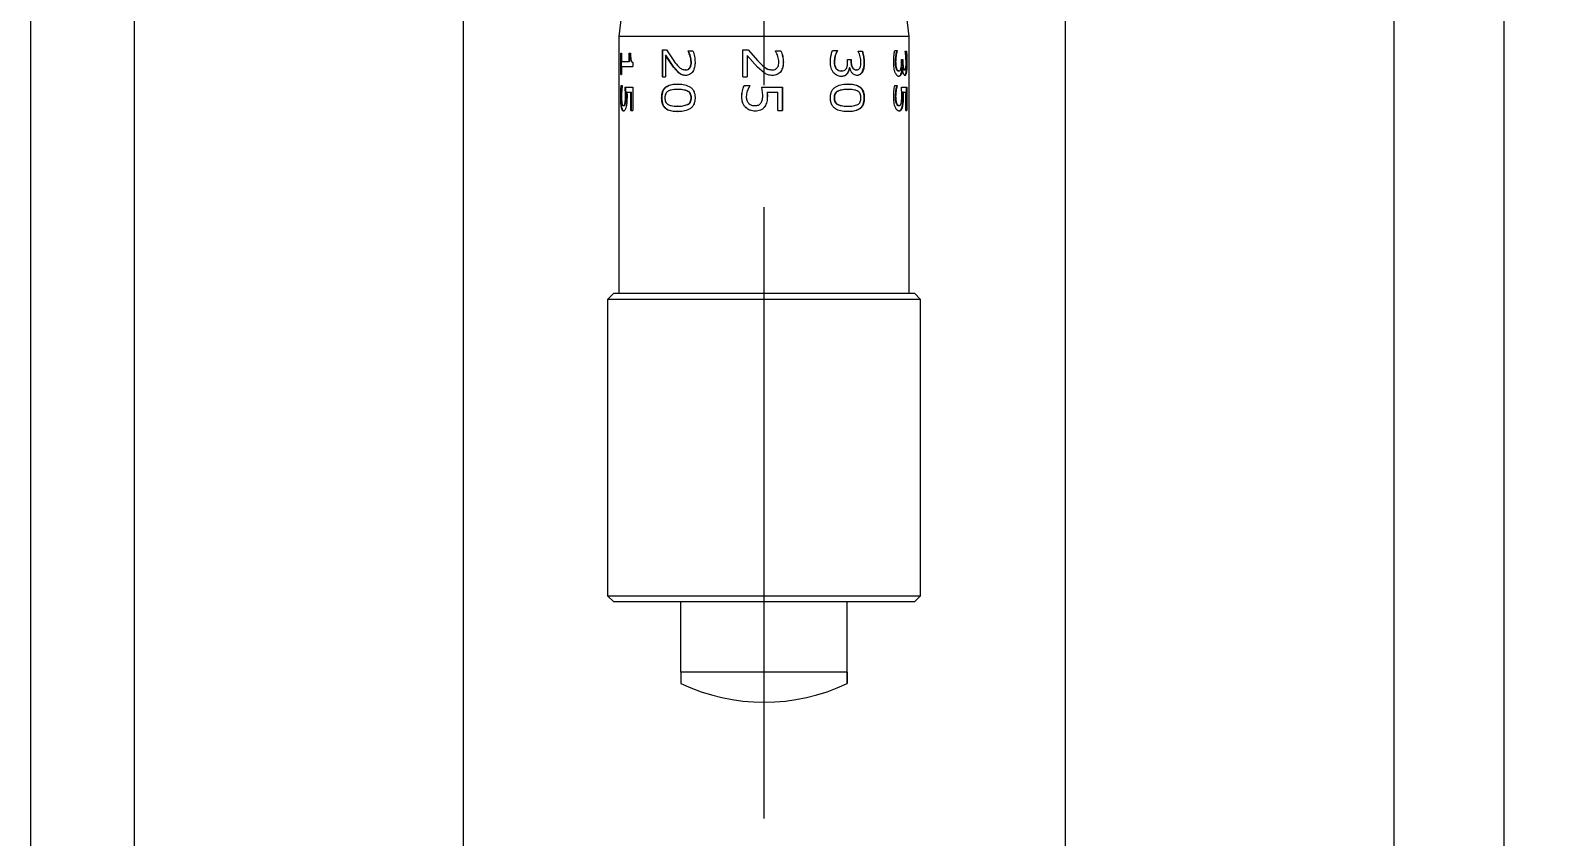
# Model space of a CAD drawing. Header units: millimetres. Extents: x 2 to 278, y 1 to 215.
# Drawn here: x 28.2 to 59.69, y 124.03 to 140.79 of the extents above; entities that cross this region are included whole.
import ezdxf

# ---------------------------------------------------------------- set-up
doc = ezdxf.new("R2010")
doc.units = ezdxf.units.MM
doc.linetypes.add('CENTERX2', pattern=[20.32, 12.7, -2.54, 2.54, -2.54])
doc.styles.add('SLDTEXTSTYLE0', font='TXT', dxfattribs={"width": 0.75})
doc.styles.add('SLDTEXTSTYLE2', font='TXT', dxfattribs={"width": 0.7})
doc.dimstyles.new('SLDDIMSTYLE1', dxfattribs={"dimtxt": 2.116667, "dimasz": 3.175, "dimexe": 0, "dimexo": 0.0625, "dimgap": 0.529167, "dimtad": 0, "dimtih": 1, "dimtoh": 1, "dimdec": 1, "dimlfac": 2, "dimrnd": 1e-09, "dimzin": 4, "dimdsep": 46, "dimtxsty": 'SLDTEXTSTYLE0', "dimsah": 1, "dimcen": 0.09, "dimadec": 0, "dimazin": 1, "dimtfac": 1, "dimtdec": 1, "dimtmove": 0, "dimatfit": 0, "dimfxl": 1, "dimfrac": 2, "dimtolj": 1, "dimtzin": 12, "dimarcsym": 0})
doc.dimstyles.new('SLDDIMSTYLE2', dxfattribs={"dimtxt": 2.116667, "dimasz": 3.175, "dimexe": 0, "dimexo": 0.0625, "dimgap": 0.529167, "dimtad": 0, "dimtih": 1, "dimtoh": 1, "dimdec": 1, "dimlfac": 2, "dimrnd": 1e-09, "dimzin": 12, "dimdsep": 46, "dimtxsty": 'SLDTEXTSTYLE0', "dimsah": 1, "dimcen": 0.09, "dimadec": 0, "dimazin": 3, "dimtfac": 1, "dimtdec": 1, "dimtofl": 0, "dimtmove": 0, "dimatfit": 3, "dimfxl": 1, "dimfrac": 2, "dimtolj": 1, "dimtzin": 12, "dimarcsym": 0})
doc.dimstyles.new('SLDDIMSTYLE4', dxfattribs={"dimtxt": 2.116667, "dimasz": 3.175, "dimexe": 0, "dimexo": 0.0625, "dimgap": 0.529167, "dimtad": 0, "dimtih": 1, "dimtoh": 1, "dimdec": 1, "dimlfac": 2, "dimrnd": 1e-09, "dimzin": 12, "dimdsep": 46, "dimtxsty": 'SLDTEXTSTYLE0', "dimsah": 1, "dimcen": 0, "dimadec": 0, "dimazin": 3, "dimtfac": 1, "dimtdec": 1, "dimtofl": 0, "dimtmove": 0, "dimatfit": 3, "dimfxl": 1, "dimfrac": 2, "dimtolj": 1, "dimtzin": 12, "dimarcsym": 0})

# ---------------------------------------------------------------- blocks, each defined once
blk = doc.blocks.new('_D_8')
at = {"color": 7, "linetype": 'Continuous', "lineweight": 0}
for p, q in [((37.186, 156.433), (37.186, 112.638)), ((49.686, 156.433), (49.686, 112.638)), ((37.186, 114.416), (30.836, 114.416)), ((39.557, 114.416), (38.913, 114.416)), ((38.913, 114.416), (38.913, 111.053)), ((47.314, 114.416), (47.958, 114.416)), ((47.958, 114.416), (47.958, 111.053)), ((49.686, 114.416), (56.036, 114.416)), ((38.913, 111.053), (39.557, 111.053)), ((47.958, 111.053), (47.314, 111.053))]:
    blk.add_line(p, q, dxfattribs=at)
at = {"color": 7, "linetype": 'Continuous', "lineweight": 18}
for points in [[(37.186, 114.416), (34.011, 114.924), (34.011, 113.908)], [(49.686, 114.416), (52.861, 113.908), (52.861, 114.924)]]:
    blk.add_solid(points, dxfattribs=at)
at = {"color": 7, "linetype": 'Continuous', "lineweight": 18, "char_height": 2.1167, "attachment_point": 1, "style": 'SLDTEXTSTYLE0'}
for s, insert in [('25.0mm', (38.054, 117.574)), ('0.98in', (39.557, 113.782))]:
    blk.add_mtext(s, dxfattribs=dict(at, insert=insert))
blk = doc.blocks.new('_D_9')
at = {"color": 7, "linetype": 'Continuous', "lineweight": 0}
for p, q in [((56.517, 159.725), (56.517, 151.309)), ((30.355, 157.385), (30.355, 103.051)), ((56.517, 148.769), (56.517, 103.051)), ((30.355, 104.829), (36.845, 104.829)), ((39.557, 104.829), (38.913, 104.829)), ((38.913, 104.829), (38.913, 101.466)), ((47.314, 104.829), (47.958, 104.829)), ((47.958, 104.829), (47.958, 101.466)), ((56.517, 104.829), (50.027, 104.829)), ((38.913, 101.466), (39.557, 101.466)), ((47.958, 101.466), (47.314, 101.466))]:
    blk.add_line(p, q, dxfattribs=at)
at = {"color": 7, "linetype": 'Continuous', "lineweight": 18}
for points in [[(30.355, 104.829), (33.53, 104.321), (33.53, 105.337)], [(56.517, 104.829), (53.342, 105.337), (53.342, 104.321)]]:
    blk.add_solid(points, dxfattribs=at)
at = {"color": 7, "linetype": 'Continuous', "lineweight": 18, "char_height": 2.1167, "attachment_point": 1, "style": 'SLDTEXTSTYLE0'}
for s, insert in [('52.3mm', (38.054, 107.986)), ('2.06in', (39.557, 104.194))]:
    blk.add_mtext(s, dxfattribs=dict(at, insert=insert))
blk = doc.blocks.new('_D_11')
at = {"color": 7, "linetype": 'Continuous', "lineweight": 0}
for p, q in [((50.618, 157.48), (65.264, 139.005)), ((65.264, 139.005), (69.074, 139.005))]:
    blk.add_line(p, q, dxfattribs=at)
at = {"color": 7, "linetype": 'Continuous', "lineweight": 18}
blk.add_solid([(50.618, 157.48), (52.192, 154.676), (52.988, 155.307)], dxfattribs=at)
at = {"color": 7, "linetype": 'Continuous', "lineweight": 18, "attachment_point": 1}
for s, insert, char_height, style in [('M6 x 1.0 THREAD', (69.074, 140.052), 2.11667, 'SLDTEXTSTYLE2'), ('5.6mm [0.22in] DEEP', (69.074, 136.689), 2.11667, 'SLDTEXTSTYLE0'), ('7 PLACES', (69.074, 133.325), 2.1167, 'SLDTEXTSTYLE0')]:
    blk.add_mtext(s, dxfattribs=dict(at, insert=insert, char_height=char_height, style=style))
blk = doc.blocks.new('_D_12')
at = {"color": 7, "linetype": 'Continuous', "lineweight": 0}
for p, q in [((28.196, 154.645), (28.196, 91.051)), ((58.803, 154.645), (58.803, 148.425)), ((58.803, 145.885), (58.803, 91.051)), ((28.196, 92.829), (36.845, 92.829)), ((39.557, 92.829), (38.913, 92.829)), ((38.913, 92.829), (38.913, 89.466)), ((47.314, 92.829), (47.958, 92.829)), ((47.958, 92.829), (47.958, 89.466)), ((58.803, 92.829), (50.027, 92.829)), ((38.913, 89.466), (39.557, 89.466)), ((47.958, 89.466), (47.314, 89.466))]:
    blk.add_line(p, q, dxfattribs=at)
at = {"color": 7, "linetype": 'Continuous', "lineweight": 18}
for points in [[(28.196, 92.829), (31.371, 92.321), (31.371, 93.337)], [(58.803, 92.829), (55.628, 93.337), (55.628, 92.321)]]:
    blk.add_solid(points, dxfattribs=at)
at = {"color": 7, "linetype": 'Continuous', "lineweight": 18, "char_height": 2.1167, "attachment_point": 1, "style": 'SLDTEXTSTYLE0'}
for s, insert in [('61.2mm', (38.054, 95.986)), ('2.41in', (39.557, 92.194))]:
    blk.add_mtext(s, dxfattribs=dict(at, insert=insert))

msp = doc.modelspace()

# ---------------------------------------------------------------- linework, layer by layer
at = {"color": 7, "linetype": 'CENTERX2', "lineweight": 18}
msp.add_line((43.436, 124.413), (43.436, 188.414), dxfattribs=at)
at = {"color": 7, "linetype": 'Continuous', "lineweight": 18}
for p, q in [((40.566, 141.866), (40.42, 140.659)), ((46.452, 140.659), (46.306, 141.866)), ((40.42, 140.659), (40.42, 135.325)), ((46.452, 140.659), (40.42, 140.659)), ((46.452, 135.325), (46.452, 140.659)), ((40.461, 140.312), (40.476, 140.312)), ((40.461, 139.873), (40.461, 140.312)), ((40.474, 139.873), (40.474, 140.312)), ((40.476, 140.312), (40.476, 140.145)), ((40.632, 140.312), (40.66, 140.312)), ((40.632, 140.145), (40.632, 140.312)), ((40.644, 140.145), (40.644, 140.312)), ((41.323, 140.385), (41.407, 140.385)), ((41.323, 139.821), (41.323, 140.385)), ((41.332, 139.821), (41.332, 140.385)), ((41.391, 140.268), (41.391, 139.821)), ((41.555, 140.023), (41.391, 140.268)), ((41.4, 140.268), (41.391, 140.268)), ((41.563, 140.023), (41.4, 140.268)), ((41.407, 140.385), (41.56, 140.155)), ((41.857, 140.364), (41.957, 140.364)), ((41.857, 140.358), (41.857, 140.364)), ((41.864, 140.358), (41.857, 140.358)), ((41.864, 140.358), (41.864, 140.364)), ((42.992, 140.385), (43.106, 140.385)), ((42.992, 139.821), (42.992, 140.385)), ((42.994, 139.821), (42.994, 140.385)), ((43.085, 140.268), (43.085, 139.821)), ((43.3, 140.023), (43.085, 140.268)), ((43.087, 140.268), (43.085, 140.268)), ((43.301, 140.023), (43.087, 140.268)), ((43.106, 140.385), (43.307, 140.155)), ((43.67, 140.364), (43.785, 140.364)), ((43.67, 140.358), (43.67, 140.364)), ((44.858, 140.374), (44.959, 140.374)), ((44.952, 140.374), (44.952, 140.366)), ((44.959, 140.366), (44.952, 140.366)), ((44.959, 140.374), (44.959, 140.366)), ((45.17, 140.186), (45.246, 140.186)), ((45.17, 140.136), (45.17, 140.186)), ((45.238, 140.186), (45.238, 140.148)), ((45.246, 140.148), (45.238, 140.148)), ((45.246, 140.186), (45.246, 140.148)), ((45.392, 140.354), (45.479, 140.354)), ((45.392, 140.348), (45.392, 140.354)), ((46.15, 140.374), (46.198, 140.374)), ((46.187, 140.374), (46.187, 140.366)), ((46.198, 140.366), (46.187, 140.366)), ((46.198, 140.374), (46.198, 140.366)), ((46.289, 140.186), (46.318, 140.186)), ((46.289, 140.136), (46.289, 140.186)), ((46.306, 140.186), (46.306, 140.148)), ((46.318, 140.148), (46.306, 140.148)), ((46.318, 140.186), (46.318, 140.148)), ((46.368, 140.354), (46.393, 140.354)), ((46.368, 140.348), (46.368, 140.354)), ((40.461, 139.873), (40.476, 139.873)), ((40.476, 140.145), (40.632, 140.145)), ((40.476, 140.04), (40.476, 139.873)), ((40.476, 140.04), (40.707, 140.04)), ((40.644, 140.145), (40.632, 140.145)), ((40.707, 140.124), (40.707, 140.04)), ((41.668, 139.9), (41.555, 140.023)), ((41.563, 140.023), (41.555, 140.023)), ((41.676, 139.9), (41.563, 140.023)), ((41.676, 139.9), (41.668, 139.9)), ((41.809, 139.967), (41.802, 139.967)), ((41.812, 139.852), (41.805, 139.852)), ((41.927, 140.131), (41.92, 140.131)), ((43.442, 139.9), (43.3, 140.023)), ((43.301, 140.023), (43.3, 140.023)), ((43.442, 139.9), (43.301, 140.023)), ((43.442, 139.9), (43.442, 139.9)), ((43.604, 139.967), (43.605, 139.967)), ((43.607, 139.852), (43.608, 139.852)), ((43.834, 140.128), (43.836, 140.128)), ((44.895, 140.133), (44.889, 140.133)), ((44.935, 139.996), (44.929, 139.996)), ((45.045, 139.946), (45.038, 139.946)), ((45.167, 139.892), (45.16, 139.892)), ((45.211, 140.011), (45.203, 140.011)), ((45.211, 140.011), (45.217, 140.011)), ((45.358, 139.967), (45.35, 139.967)), ((45.365, 139.852), (45.357, 139.852)), ((45.482, 139.933), (45.473, 139.933)), ((45.517, 140.122), (45.508, 140.122)), ((46.168, 140.133), (46.156, 140.133)), ((46.187, 139.996), (46.176, 139.996)), ((46.237, 139.946), (46.225, 139.946)), ((46.288, 139.892), (46.276, 139.892)), ((46.305, 140.011), (46.293, 140.011)), ((46.305, 140.011), (46.308, 140.011)), ((46.357, 139.967), (46.345, 139.967)), ((46.394, 139.933), (46.381, 139.933)), ((46.403, 140.122), (46.39, 140.122)), ((40.466, 139.643), (40.489, 139.643)), ((40.489, 139.643), (40.489, 139.635)), ((40.553, 139.612), (40.707, 139.612)), ((40.559, 139.441), (40.553, 139.612)), ((40.571, 139.441), (40.565, 139.612)), ((40.707, 139.612), (40.707, 139.121)), ((41.323, 139.821), (41.391, 139.821)), ((41.636, 139.674), (41.644, 139.674)), ((41.644, 139.559), (41.636, 139.559)), ((41.852, 139.527), (41.845, 139.527)), ((42.992, 139.821), (43.085, 139.821)), ((43.02, 139.643), (43.137, 139.643)), ((43.137, 139.643), (43.137, 139.635)), ((43.388, 139.612), (43.815, 139.612)), ((43.409, 139.441), (43.388, 139.612)), ((43.409, 139.441), (43.388, 139.612)), ((43.813, 139.612), (43.813, 139.121)), ((43.815, 139.612), (43.815, 139.121)), ((44.966, 139.527), (44.972, 139.527)), ((45.039, 139.831), (45.033, 139.831)), ((45.182, 139.674), (45.175, 139.674)), ((45.175, 139.559), (45.182, 139.559)), ((46.148, 139.643), (46.198, 139.643)), ((46.187, 139.643), (46.187, 139.635)), ((46.198, 139.635), (46.187, 139.635)), ((46.198, 139.643), (46.198, 139.635)), ((46.235, 139.831), (46.223, 139.831)), ((46.289, 139.612), (46.399, 139.612)), ((46.296, 139.441), (46.289, 139.612)), ((46.386, 139.612), (46.386, 139.121)), ((46.399, 139.612), (46.399, 139.121)), ((40.458, 139.409), (40.47, 139.409)), ((40.515, 139.225), (40.527, 139.225)), ((40.548, 139.28), (40.56, 139.28)), ((40.559, 139.441), (40.571, 139.441)), ((40.587, 139.507), (40.589, 139.415)), ((40.587, 139.507), (40.668, 139.507)), ((40.668, 139.121), (40.668, 139.507)), ((40.668, 139.507), (40.68, 139.507)), ((40.68, 139.121), (40.68, 139.507)), ((41.308, 139.387), (41.317, 139.387)), ((41.645, 139.215), (41.637, 139.215)), ((41.853, 139.248), (41.846, 139.248)), ((41.927, 139.387), (41.92, 139.387)), ((42.972, 139.409), (42.974, 139.409)), ((43.25, 139.225), (43.25, 139.225)), ((43.37, 139.28), (43.37, 139.28)), ((43.409, 139.441), (43.409, 139.441)), ((43.451, 139.204), (43.433, 139.184)), ((43.451, 139.204), (43.451, 139.204)), ((43.498, 139.507), (43.503, 139.415)), ((43.498, 139.507), (43.722, 139.507)), ((43.498, 139.507), (43.502, 139.415)), ((43.498, 139.507), (43.498, 139.507)), ((43.503, 139.415), (43.502, 139.415)), ((43.722, 139.121), (43.722, 139.507)), ((44.889, 139.387), (44.895, 139.387)), ((44.964, 139.248), (44.971, 139.248)), ((45.175, 139.215), (45.183, 139.215)), ((45.517, 139.387), (45.508, 139.387)), ((46.168, 139.413), (46.156, 139.413)), ((46.189, 139.274), (46.177, 139.274)), ((46.241, 139.225), (46.23, 139.225)), ((46.309, 139.204), (46.297, 139.204)), ((46.311, 139.507), (46.312, 139.415)), ((46.323, 139.507), (46.311, 139.507)), ((46.324, 139.415), (46.312, 139.415)), ((46.323, 139.507), (46.324, 139.415)), ((46.323, 139.507), (46.38, 139.507)), ((46.38, 139.121), (46.38, 139.507)), ((40.472, 139.188), (40.484, 139.188)), ((40.668, 139.121), (40.707, 139.121)), ((41.637, 139.1), (41.645, 139.1)), ((43.052, 139.188), (43.053, 139.188)), ((43.25, 139.11), (43.251, 139.11)), ((43.722, 139.121), (43.815, 139.121)), ((45.183, 139.1), (45.175, 139.1)), ((46.242, 139.11), (46.23, 139.11)), ((46.38, 139.121), (46.399, 139.121)), ((40.313, 135.325), (40.186, 135.198)), ((40.186, 135.198), (40.186, 129.039)), ((46.686, 135.198), (40.186, 135.198)), ((40.313, 135.325), (46.559, 135.325)), ((46.686, 135.198), (46.559, 135.325)), ((46.686, 129.039), (46.686, 135.198)), ((40.186, 129.039), (40.313, 128.912)), ((40.186, 129.039), (46.686, 129.039)), ((46.559, 128.912), (40.313, 128.912)), ((41.708, 127.451), (41.708, 128.912)), ((45.163, 127.451), (45.163, 128.912)), ((45.164, 127.451), (45.164, 128.912)), ((46.559, 128.912), (46.686, 129.039)), ((45.163, 127.451), (41.708, 127.451))]:
    msp.add_line(p, q, dxfattribs=at)
at = {"color": 7, "linetype": 'Continuous', "lineweight": 18, "flags": 128}
msp.add_lwpolyline([(45.164, 127.451), (45.164, 127.348), (45.163, 127.274), (45.163, 127.23), (45.163, 127.215), (45.163, 127.23), (45.163, 127.274), (45.163, 127.348), (45.163, 127.451)], dxfattribs=at)
at = {"color": 7, "linetype": 'Continuous', "lineweight": 18}
for centre, radius, start, end in [((111.543, 127.424), 69.835, 179.97821, 180.17189), ((43.436, 130.885), 4.056, 244.7939, 295.2061)]:
    msp.add_arc(centre, radius, start, end, dxfattribs=at)
for points, knots in [([(40.66, 140.312), (40.66, 140.289), (40.661, 140.244), (40.666, 140.201), (40.669, 140.18)], [0, 0, 0, 0, 0.501081, 1, 1, 1, 1]), ([(40.669, 140.18), (40.671, 140.172), (40.675, 140.156), (40.684, 140.137), (40.695, 140.127), (40.703, 140.126), (40.707, 140.124)], [0, 0, 0, 0, 0.261836, 0.499954, 0.742223, 1, 1, 1, 1]), ([(41.56, 140.155), (41.593, 140.112), (41.643, 140.048), (41.726, 139.977), (41.777, 139.97), (41.802, 139.967)], [0, 0, 0, 0, 0.501082, 0.750869, 1, 1, 1, 1]), ([(41.92, 140.131), (41.916, 140.171), (41.909, 140.252), (41.875, 140.323), (41.857, 140.358)], [0, 0, 0, 0, 0.4997568, 1, 1, 1, 1]), ([(41.927, 140.131), (41.923, 140.171), (41.916, 140.252), (41.881, 140.323), (41.864, 140.358)], [0, 0, 0, 0, 0.4999249, 1, 1, 1, 1]), ([(41.957, 140.364), (41.97, 140.326), (41.995, 140.25), (42, 140.168), (42.002, 140.128)], [0, 0, 0, 0, 0.5000316, 1, 1, 1, 1]), ([(43.307, 140.155), (43.349, 140.112), (43.412, 140.048), (43.513, 139.977), (43.574, 139.97), (43.605, 139.967)], [0, 0, 0, 0, 0.501082, 0.750869, 1, 1, 1, 1]), ([(43.742, 140.131), (43.738, 140.171), (43.73, 140.252), (43.69, 140.323), (43.67, 140.358)], [0, 0, 0, 0, 0.4997568, 1, 1, 1, 1]), ([(43.783, 140.364), (43.798, 140.326), (43.826, 140.25), (43.831, 140.168), (43.834, 140.128)], [0, 0, 0, 0, 0.499947, 1, 1, 1, 1]), ([(43.785, 140.364), (43.799, 140.326), (43.828, 140.25), (43.833, 140.168), (43.836, 140.128)], [0, 0, 0, 0, 0.500032, 1, 1, 1, 1]), ([(44.812, 140.13), (44.813, 140.158), (44.815, 140.214), (44.832, 140.296), (44.849, 140.348), (44.858, 140.374)], [0, 0, 0, 0, 0.334111, 0.66619, 1, 1, 1, 1]), ([(44.952, 140.366), (44.935, 140.33), (44.9, 140.257), (44.892, 140.175), (44.889, 140.133)], [0, 0, 0, 0, 0.499739, 1, 1, 1, 1]), ([(44.959, 140.366), (44.941, 140.33), (44.906, 140.257), (44.899, 140.175), (44.895, 140.133)], [0, 0, 0, 0, 0.499904, 1, 1, 1, 1]), ([(45.238, 140.148), (45.239, 140.127), (45.24, 140.083), (45.257, 140.031), (45.279, 139.997), (45.3, 139.979), (45.325, 139.969), (45.341, 139.967), (45.35, 139.967)], [0, 0, 0, 0, 0.250714, 0.500479, 0.627802, 0.750304, 0.875064, 1, 1, 1, 1]), ([(45.246, 140.148), (45.246, 140.127), (45.248, 140.083), (45.265, 140.031), (45.287, 139.997), (45.308, 139.979), (45.332, 139.969), (45.349, 139.967), (45.358, 139.967)], [0, 0, 0, 0, 0.25029, 0.499773, 0.627121, 0.749741, 0.874758, 1, 1, 1, 1]), ([(45.448, 140.126), (45.444, 140.166), (45.438, 140.245), (45.408, 140.314), (45.392, 140.348)], [0, 0, 0, 0, 0.499615, 1, 1, 1, 1]), ([(45.47, 140.354), (45.481, 140.316), (45.502, 140.242), (45.506, 140.162), (45.508, 140.122)], [0, 0, 0, 0, 0.499975, 1, 1, 1, 1]), ([(45.479, 140.354), (45.489, 140.316), (45.511, 140.242), (45.515, 140.162), (45.517, 140.122)], [0, 0, 0, 0, 0.500065, 1, 1, 1, 1]), ([(46.127, 140.13), (46.127, 140.158), (46.128, 140.214), (46.137, 140.296), (46.145, 140.348), (46.15, 140.374)], [0, 0, 0, 0, 0.334111, 0.66619, 1, 1, 1, 1]), ([(46.187, 140.366), (46.178, 140.33), (46.162, 140.257), (46.158, 140.175), (46.156, 140.133)], [0, 0, 0, 0, 0.499739, 1, 1, 1, 1]), ([(46.198, 140.366), (46.19, 140.33), (46.173, 140.257), (46.17, 140.175), (46.168, 140.133)], [0, 0, 0, 0, 0.499904, 1, 1, 1, 1]), ([(46.306, 140.148), (46.306, 140.127), (46.307, 140.083), (46.313, 140.031), (46.321, 139.997), (46.328, 139.979), (46.337, 139.969), (46.342, 139.967), (46.345, 139.967)], [0, 0, 0, 0, 0.250714, 0.500479, 0.627802, 0.750304, 0.875064, 1, 1, 1, 1]), ([(46.318, 140.148), (46.319, 140.127), (46.319, 140.083), (46.325, 140.031), (46.333, 139.997), (46.341, 139.979), (46.349, 139.969), (46.354, 139.967), (46.357, 139.967)], [0, 0, 0, 0, 0.25029, 0.499773, 0.627121, 0.749741, 0.874758, 1, 1, 1, 1]), ([(46.384, 140.126), (46.383, 140.166), (46.382, 140.245), (46.373, 140.314), (46.368, 140.348)], [0, 0, 0, 0, 0.499615, 1, 1, 1, 1]), ([(46.38, 140.354), (46.383, 140.316), (46.389, 140.242), (46.39, 140.162), (46.39, 140.122)], [0, 0, 0, 0, 0.4999753, 1, 1, 1, 1]), ([(46.393, 140.354), (46.396, 140.316), (46.401, 140.242), (46.402, 140.162), (46.403, 140.122)], [0, 0, 0, 0, 0.5000647, 1, 1, 1, 1]), ([(41.805, 139.852), (41.781, 139.854), (41.731, 139.857), (41.689, 139.886), (41.668, 139.9)], [0, 0, 0, 0, 0.50007, 1, 1, 1, 1]), ([(41.812, 139.852), (41.788, 139.854), (41.738, 139.857), (41.696, 139.886), (41.676, 139.9)], [0, 0, 0, 0, 0.4999052, 1, 1, 1, 1]), ([(41.802, 139.967), (41.819, 139.969), (41.845, 139.971), (41.875, 139.993), (41.893, 140.015), (41.906, 140.041), (41.918, 140.08), (41.919, 140.11), (41.92, 140.131)], [0, 0, 0, 0, 0.249072, 0.372326, 0.499298, 0.621779, 0.749786, 1, 1, 1, 1]), ([(42.002, 140.128), (42.001, 140.094), (41.998, 140.027), (41.967, 139.947), (41.927, 139.897), (41.889, 139.87), (41.848, 139.854), (41.819, 139.853), (41.805, 139.852)], [0, 0, 0, 0, 0.250227, 0.499473, 0.62692, 0.749677, 0.874776, 1, 1, 1, 1]), ([(41.809, 139.967), (41.826, 139.969), (41.852, 139.971), (41.882, 139.993), (41.899, 140.015), (41.913, 140.041), (41.924, 140.08), (41.926, 140.11), (41.927, 140.131)], [0, 0, 0, 0, 0.248522, 0.3716003, 0.4985738, 0.6211254, 0.7493333, 1, 1, 1, 1]), ([(43.436, 140.034), (43.437, 140.033), (43.46, 140.011), (43.514, 139.977), (43.574, 139.97), (43.604, 139.967)], [0, 0, 0, 0, 0.01888, 0.510331, 1, 1, 1, 1]), ([(43.608, 139.852), (43.579, 139.854), (43.52, 139.857), (43.468, 139.886), (43.442, 139.9)], [0, 0, 0, 0, 0.50007, 1, 1, 1, 1]), ([(43.605, 139.967), (43.625, 139.969), (43.655, 139.971), (43.69, 139.993), (43.711, 140.015), (43.727, 140.041), (43.74, 140.08), (43.741, 140.11), (43.742, 140.131)], [0, 0, 0, 0, 0.249072, 0.372326, 0.499298, 0.621779, 0.749786, 1, 1, 1, 1]), ([(43.834, 140.128), (43.832, 140.094), (43.829, 140.027), (43.794, 139.947), (43.749, 139.897), (43.706, 139.87), (43.658, 139.854), (43.624, 139.853), (43.607, 139.852)], [0, 0, 0, 0, 0.250669, 0.500186, 0.627588, 0.750223, 0.875071, 1, 1, 1, 1]), ([(43.836, 140.128), (43.834, 140.094), (43.831, 140.027), (43.796, 139.947), (43.75, 139.897), (43.707, 139.87), (43.659, 139.854), (43.625, 139.853), (43.608, 139.852)], [0, 0, 0, 0, 0.2502272, 0.4994727, 0.6269197, 0.7496767, 0.8747756, 1, 1, 1, 1]), ([(44.879, 139.909), (44.868, 139.925), (44.846, 139.956), (44.818, 140.03), (44.814, 140.09), (44.812, 140.13)], [0, 0, 0, 0, 0.250185, 0.500443, 1, 1, 1, 1]), ([(45.039, 139.831), (45.009, 139.834), (44.95, 139.841), (44.903, 139.886), (44.879, 139.909)], [0, 0, 0, 0, 0.500126, 1, 1, 1, 1]), ([(44.889, 140.133), (44.891, 140.109), (44.894, 140.072), (44.909, 140.025), (44.922, 140.006), (44.929, 139.996)], [0, 0, 0, 0, 0.499953, 0.750207, 1, 1, 1, 1]), ([(44.895, 140.133), (44.897, 140.109), (44.9, 140.072), (44.915, 140.025), (44.929, 140.006), (44.935, 139.996)], [0, 0, 0, 0, 0.499733, 0.749998, 1, 1, 1, 1]), ([(44.929, 139.996), (44.936, 139.988), (44.951, 139.972), (44.988, 139.949), (45.018, 139.947), (45.038, 139.946)], [0, 0, 0, 0, 0.248585, 0.501044, 1, 1, 1, 1]), ([(44.935, 139.996), (44.943, 139.988), (44.958, 139.972), (44.994, 139.949), (45.025, 139.947), (45.045, 139.946)], [0, 0, 0, 0, 0.249442, 0.500738, 1, 1, 1, 1]), ([(45.16, 139.892), (45.151, 139.882), (45.134, 139.863), (45.093, 139.835), (45.057, 139.833), (45.033, 139.831)], [0, 0, 0, 0, 0.249266, 0.501156, 1, 1, 1, 1]), ([(45.167, 139.892), (45.158, 139.882), (45.142, 139.863), (45.1, 139.835), (45.063, 139.833), (45.039, 139.831)], [0, 0, 0, 0, 0.2489255, 0.5008445, 1, 1, 1, 1]), ([(45.045, 139.946), (45.065, 139.948), (45.093, 139.95), (45.127, 139.973), (45.139, 139.99), (45.145, 139.999)], [0, 0, 0, 0, 0.499335, 0.749745, 1, 1, 1, 1]), ([(45.145, 139.999), (45.15, 140.01), (45.159, 140.03), (45.168, 140.077), (45.169, 140.113), (45.17, 140.136)], [0, 0, 0, 0, 0.249674, 0.499725, 1, 1, 1, 1]), ([(45.203, 140.011), (45.199, 139.99), (45.191, 139.947), (45.17, 139.91), (45.16, 139.892)], [0, 0, 0, 0, 0.500742, 1, 1, 1, 1]), ([(45.211, 140.011), (45.206, 139.99), (45.198, 139.947), (45.177, 139.91), (45.167, 139.892)], [0, 0, 0, 0, 0.500548, 1, 1, 1, 1]), ([(45.365, 139.852), (45.348, 139.854), (45.314, 139.859), (45.269, 139.896), (45.233, 139.947), (45.222, 139.99), (45.217, 140.011)], [0, 0, 0, 0, 0.24981, 0.499564, 0.749901, 1, 1, 1, 1]), ([(45.473, 139.933), (45.467, 139.921), (45.453, 139.896), (45.425, 139.87), (45.392, 139.854), (45.369, 139.853), (45.357, 139.852)], [0, 0, 0, 0, 0.25041, 0.50034, 0.750019, 1, 1, 1, 1]), ([(45.358, 139.967), (45.365, 139.967), (45.379, 139.968), (45.398, 139.978), (45.415, 139.993), (45.424, 140.008), (45.428, 140.015)], [0, 0, 0, 0, 0.250195, 0.499996, 0.749975, 1, 1, 1, 1]), ([(45.482, 139.933), (45.479, 139.927), (45.472, 139.914), (45.456, 139.892), (45.433, 139.87), (45.4, 139.854), (45.377, 139.853), (45.365, 139.852)], [0, 0, 0, 0, 0.125234, 0.250415, 0.500151, 0.749871, 1, 1, 1, 1]), ([(45.428, 140.015), (45.434, 140.032), (45.447, 140.068), (45.447, 140.107), (45.448, 140.126)], [0, 0, 0, 0, 0.498883, 1, 1, 1, 1]), ([(45.508, 140.122), (45.507, 140.088), (45.506, 140.022), (45.484, 139.962), (45.473, 139.933)], [0, 0, 0, 0, 0.5011843, 1, 1, 1, 1]), ([(45.517, 140.122), (45.516, 140.088), (45.515, 140.022), (45.493, 139.962), (45.482, 139.933)], [0, 0, 0, 0, 0.5010363, 1, 1, 1, 1]), ([(46.16, 139.909), (46.155, 139.925), (46.144, 139.956), (46.13, 140.03), (46.128, 140.09), (46.127, 140.13)], [0, 0, 0, 0, 0.250185, 0.500443, 1, 1, 1, 1]), ([(46.156, 140.133), (46.157, 140.109), (46.159, 140.072), (46.166, 140.025), (46.172, 140.006), (46.176, 139.996)], [0, 0, 0, 0, 0.499953, 0.750207, 1, 1, 1, 1]), ([(46.235, 139.831), (46.221, 139.834), (46.194, 139.841), (46.172, 139.886), (46.16, 139.909)], [0, 0, 0, 0, 0.500126, 1, 1, 1, 1]), ([(46.168, 140.133), (46.169, 140.109), (46.17, 140.072), (46.178, 140.025), (46.184, 140.006), (46.187, 139.996)], [0, 0, 0, 0, 0.4997326, 0.7499975, 1, 1, 1, 1]), ([(46.176, 139.996), (46.179, 139.988), (46.186, 139.972), (46.203, 139.949), (46.217, 139.947), (46.225, 139.946)], [0, 0, 0, 0, 0.248585, 0.501044, 1, 1, 1, 1]), ([(46.187, 139.996), (46.191, 139.988), (46.198, 139.972), (46.215, 139.949), (46.228, 139.947), (46.237, 139.946)], [0, 0, 0, 0, 0.249442, 0.500738, 1, 1, 1, 1]), ([(46.276, 139.892), (46.273, 139.882), (46.266, 139.863), (46.249, 139.835), (46.233, 139.833), (46.223, 139.831)], [0, 0, 0, 0, 0.249266, 0.501156, 1, 1, 1, 1]), ([(46.288, 139.892), (46.285, 139.882), (46.278, 139.863), (46.261, 139.835), (46.245, 139.833), (46.235, 139.831)], [0, 0, 0, 0, 0.248925, 0.500844, 1, 1, 1, 1]), ([(46.237, 139.946), (46.246, 139.948), (46.258, 139.95), (46.272, 139.973), (46.277, 139.99), (46.279, 139.999)], [0, 0, 0, 0, 0.499335, 0.749745, 1, 1, 1, 1]), ([(46.293, 140.011), (46.291, 139.99), (46.288, 139.947), (46.28, 139.91), (46.276, 139.892)], [0, 0, 0, 0, 0.500742, 1, 1, 1, 1]), ([(46.279, 139.999), (46.281, 140.01), (46.285, 140.03), (46.289, 140.077), (46.289, 140.113), (46.289, 140.136)], [0, 0, 0, 0, 0.249674, 0.499725, 1, 1, 1, 1]), ([(46.305, 140.011), (46.304, 139.99), (46.3, 139.947), (46.292, 139.91), (46.288, 139.892)], [0, 0, 0, 0, 0.500548, 1, 1, 1, 1]), ([(46.359, 139.852), (46.354, 139.854), (46.343, 139.859), (46.327, 139.896), (46.314, 139.947), (46.31, 139.99), (46.308, 140.011)], [0, 0, 0, 0, 0.24981, 0.499564, 0.749901, 1, 1, 1, 1]), ([(46.381, 139.933), (46.379, 139.921), (46.376, 139.896), (46.368, 139.87), (46.358, 139.854), (46.351, 139.853), (46.347, 139.852)], [0, 0, 0, 0, 0.25041, 0.50034, 0.750019, 1, 1, 1, 1]), ([(46.357, 139.967), (46.359, 139.967), (46.364, 139.968), (46.37, 139.978), (46.375, 139.993), (46.377, 140.008), (46.379, 140.015)], [0, 0, 0, 0, 0.250195, 0.499996, 0.749975, 1, 1, 1, 1]), ([(46.394, 139.933), (46.393, 139.927), (46.391, 139.914), (46.387, 139.892), (46.38, 139.87), (46.371, 139.854), (46.363, 139.853), (46.359, 139.852)], [0, 0, 0, 0, 0.125234, 0.250415, 0.500151, 0.749871, 1, 1, 1, 1]), ([(46.379, 140.015), (46.38, 140.032), (46.384, 140.068), (46.384, 140.107), (46.384, 140.126)], [0, 0, 0, 0, 0.498883, 1, 1, 1, 1]), ([(46.39, 140.122), (46.39, 140.088), (46.39, 140.022), (46.384, 139.962), (46.381, 139.933)], [0, 0, 0, 0, 0.5011843, 1, 1, 1, 1]), ([(46.403, 140.122), (46.403, 140.088), (46.402, 140.022), (46.397, 139.962), (46.394, 139.933)], [0, 0, 0, 0, 0.501036, 1, 1, 1, 1]), ([(40.458, 139.409), (40.458, 139.449), (40.459, 139.53), (40.464, 139.605), (40.466, 139.643)], [0, 0, 0, 0, 0.499629, 1, 1, 1, 1]), ([(40.47, 139.409), (40.471, 139.449), (40.471, 139.53), (40.476, 139.605), (40.479, 139.643)], [0, 0, 0, 0, 0.49983, 1, 1, 1, 1]), ([(40.489, 139.635), (40.485, 139.601), (40.477, 139.532), (40.475, 139.453), (40.474, 139.413)], [0, 0, 0, 0, 0.500486, 1, 1, 1, 1]), ([(41.308, 139.387), (41.309, 139.412), (41.311, 139.461), (41.33, 139.532), (41.364, 139.59), (41.427, 139.641), (41.519, 139.67), (41.597, 139.673), (41.636, 139.674)], [0, 0, 0, 0, 0.125108, 0.249985, 0.374734, 0.499711, 0.749517, 1, 1, 1, 1]), ([(41.317, 139.387), (41.318, 139.412), (41.32, 139.461), (41.339, 139.532), (41.373, 139.59), (41.435, 139.641), (41.527, 139.67), (41.605, 139.673), (41.644, 139.674)], [0, 0, 0, 0, 0.12544, 0.250588, 0.375459, 0.500395, 0.749895, 1, 1, 1, 1]), ([(41.442, 139.527), (41.432, 139.521), (41.412, 139.507), (41.39, 139.474), (41.378, 139.432), (41.377, 139.402), (41.376, 139.387)], [0, 0, 0, 0, 0.250208, 0.499841, 0.749527, 1, 1, 1, 1]), ([(41.636, 139.559), (41.613, 139.559), (41.567, 139.558), (41.501, 139.553), (41.462, 139.536), (41.442, 139.527)], [0, 0, 0, 0, 0.353661, 0.672991, 1, 1, 1, 1]), ([(41.636, 139.674), (41.676, 139.673), (41.756, 139.67), (41.86, 139.641), (41.934, 139.589), (41.976, 139.531), (41.999, 139.461), (42.001, 139.412), (42.002, 139.387)], [0, 0, 0, 0, 0.2504649, 0.500214, 0.6294624, 0.750008, 0.8748554, 1, 1, 1, 1]), ([(41.845, 139.527), (41.823, 139.535), (41.778, 139.552), (41.707, 139.558), (41.661, 139.559), (41.636, 139.559)], [0, 0, 0, 0, 0.325357, 0.644817, 1, 1, 1, 1]), ([(41.852, 139.527), (41.83, 139.535), (41.785, 139.552), (41.715, 139.558), (41.668, 139.559), (41.644, 139.559)], [0, 0, 0, 0, 0.325469, 0.644898, 1, 1, 1, 1]), ([(41.92, 139.387), (41.92, 139.402), (41.918, 139.431), (41.904, 139.473), (41.883, 139.5), (41.862, 139.517), (41.851, 139.524), (41.845, 139.527)], [0, 0, 0, 0, 0.250235, 0.499898, 0.749422, 0.874667, 1, 1, 1, 1]), ([(41.927, 139.387), (41.926, 139.402), (41.925, 139.431), (41.911, 139.473), (41.889, 139.5), (41.869, 139.517), (41.858, 139.524), (41.852, 139.527)], [0, 0, 0, 0, 0.250572, 0.500437, 0.749845, 0.874908, 1, 1, 1, 1]), ([(42.972, 139.409), (42.974, 139.449), (42.978, 139.53), (43.006, 139.605), (43.02, 139.643)], [0, 0, 0, 0, 0.499629, 1, 1, 1, 1]), ([(42.974, 139.409), (42.975, 139.449), (42.979, 139.53), (43.008, 139.605), (43.022, 139.643)], [0, 0, 0, 0, 0.4998304, 1, 1, 1, 1]), ([(43.137, 139.635), (43.117, 139.601), (43.078, 139.532), (43.069, 139.453), (43.065, 139.413)], [0, 0, 0, 0, 0.500486, 1, 1, 1, 1]), ([(44.812, 139.387), (44.813, 139.412), (44.815, 139.461), (44.839, 139.532), (44.881, 139.59), (44.956, 139.641), (45.06, 139.67), (45.141, 139.673), (45.182, 139.674)], [0, 0, 0, 0, 0.1251082, 0.249985, 0.3747335, 0.4997111, 0.7495167, 1, 1, 1, 1]), ([(44.966, 139.527), (44.954, 139.521), (44.932, 139.507), (44.905, 139.474), (44.891, 139.432), (44.889, 139.402), (44.889, 139.387)], [0, 0, 0, 0, 0.2497737, 0.4992833, 0.749181, 1, 1, 1, 1]), ([(44.972, 139.527), (44.961, 139.521), (44.938, 139.507), (44.911, 139.474), (44.897, 139.432), (44.896, 139.402), (44.895, 139.387)], [0, 0, 0, 0, 0.250208, 0.499841, 0.749527, 1, 1, 1, 1]), ([(45.175, 139.559), (45.15, 139.559), (45.104, 139.558), (45.033, 139.553), (44.988, 139.536), (44.966, 139.527)], [0, 0, 0, 0, 0.353621, 0.672925, 1, 1, 1, 1]), ([(45.182, 139.559), (45.157, 139.559), (45.111, 139.558), (45.04, 139.553), (44.995, 139.536), (44.972, 139.527)], [0, 0, 0, 0, 0.353661, 0.672991, 1, 1, 1, 1]), ([(45.175, 139.674), (45.214, 139.673), (45.294, 139.67), (45.388, 139.641), (45.451, 139.589), (45.486, 139.531), (45.501, 139.473), (45.507, 139.424), (45.508, 139.399), (45.508, 139.387)], [0, 0, 0, 0, 0.250084, 0.499568, 0.628687, 0.749295, 0.87438, 0.937175, 1, 1, 1, 1]), ([(45.182, 139.674), (45.222, 139.673), (45.301, 139.67), (45.396, 139.641), (45.459, 139.589), (45.495, 139.531), (45.514, 139.461), (45.516, 139.412), (45.517, 139.387)], [0, 0, 0, 0, 0.250465, 0.500214, 0.629462, 0.750008, 0.874855, 1, 1, 1, 1]), ([(45.382, 139.527), (45.361, 139.535), (45.321, 139.552), (45.253, 139.558), (45.206, 139.559), (45.182, 139.559)], [0, 0, 0, 0, 0.325357, 0.644817, 1, 1, 1, 1]), ([(45.448, 139.387), (45.447, 139.402), (45.446, 139.431), (45.434, 139.473), (45.415, 139.5), (45.397, 139.517), (45.387, 139.524), (45.382, 139.527)], [0, 0, 0, 0, 0.250235, 0.499898, 0.749422, 0.874667, 1, 1, 1, 1]), ([(46.127, 139.409), (46.128, 139.449), (46.13, 139.53), (46.142, 139.605), (46.148, 139.643)], [0, 0, 0, 0, 0.499629, 1, 1, 1, 1]), ([(46.187, 139.635), (46.178, 139.601), (46.162, 139.532), (46.158, 139.453), (46.156, 139.413)], [0, 0, 0, 0, 0.500313, 1, 1, 1, 1]), ([(46.198, 139.635), (46.19, 139.601), (46.174, 139.532), (46.17, 139.453), (46.168, 139.413)], [0, 0, 0, 0, 0.5004858, 1, 1, 1, 1]), ([(40.472, 139.188), (40.469, 139.203), (40.465, 139.234), (40.459, 139.308), (40.458, 139.369), (40.458, 139.409)], [0, 0, 0, 0, 0.250276, 0.500633, 1, 1, 1, 1]), ([(40.484, 139.188), (40.482, 139.203), (40.477, 139.234), (40.472, 139.308), (40.471, 139.369), (40.47, 139.409)], [0, 0, 0, 0, 0.2500371, 0.5003625, 1, 1, 1, 1]), ([(40.474, 139.413), (40.475, 139.388), (40.475, 139.349), (40.479, 139.302), (40.483, 139.283), (40.484, 139.274)], [0, 0, 0, 0, 0.499655, 0.749803, 1, 1, 1, 1]), ([(40.484, 139.274), (40.486, 139.265), (40.49, 139.249), (40.5, 139.229), (40.509, 139.227), (40.515, 139.225)], [0, 0, 0, 0, 0.2501852, 0.5004476, 1, 1, 1, 1]), ([(40.515, 139.225), (40.521, 139.227), (40.53, 139.229), (40.541, 139.253), (40.545, 139.271), (40.548, 139.28)], [0, 0, 0, 0, 0.499107, 0.74963, 1, 1, 1, 1]), ([(40.572, 139.204), (40.568, 139.189), (40.561, 139.159), (40.546, 139.128), (40.53, 139.112), (40.52, 139.111), (40.515, 139.11)], [0, 0, 0, 0, 0.249869, 0.499743, 0.749674, 1, 1, 1, 1]), ([(40.527, 139.225), (40.533, 139.227), (40.542, 139.229), (40.553, 139.253), (40.558, 139.271), (40.56, 139.28)], [0, 0, 0, 0, 0.498716, 0.74929, 1, 1, 1, 1]), ([(40.548, 139.28), (40.55, 139.292), (40.554, 139.316), (40.558, 139.371), (40.559, 139.413), (40.559, 139.441)], [0, 0, 0, 0, 0.249719, 0.499782, 1, 1, 1, 1]), ([(40.56, 139.28), (40.562, 139.292), (40.566, 139.316), (40.57, 139.371), (40.571, 139.413), (40.571, 139.441)], [0, 0, 0, 0, 0.249556, 0.499629, 1, 1, 1, 1]), ([(40.589, 139.415), (40.588, 139.377), (40.588, 139.303), (40.577, 139.237), (40.572, 139.204)], [0, 0, 0, 0, 0.501283, 1, 1, 1, 1]), ([(41.637, 139.1), (41.598, 139.101), (41.52, 139.104), (41.427, 139.133), (41.364, 139.185), (41.33, 139.243), (41.311, 139.313), (41.309, 139.362), (41.308, 139.387)], [0, 0, 0, 0, 0.250486, 0.500299, 0.629628, 0.750035, 0.874892, 1, 1, 1, 1]), ([(41.645, 139.1), (41.606, 139.101), (41.528, 139.104), (41.435, 139.133), (41.373, 139.185), (41.339, 139.243), (41.32, 139.313), (41.318, 139.362), (41.317, 139.387)], [0, 0, 0, 0, 0.250108, 0.499614, 0.628891, 0.749433, 0.87456, 1, 1, 1, 1]), ([(41.376, 139.387), (41.377, 139.372), (41.378, 139.343), (41.389, 139.301), (41.408, 139.274), (41.426, 139.257), (41.436, 139.251), (41.441, 139.248)], [0, 0, 0, 0, 0.250253, 0.499973, 0.749427, 0.874667, 1, 1, 1, 1]), ([(41.441, 139.248), (41.461, 139.239), (41.501, 139.222), (41.567, 139.216), (41.613, 139.215), (41.637, 139.215)], [0, 0, 0, 0, 0.326711, 0.643514, 1, 1, 1, 1]), ([(42.002, 139.387), (42.002, 139.375), (42.001, 139.35), (41.995, 139.301), (41.976, 139.243), (41.934, 139.185), (41.86, 139.134), (41.757, 139.104), (41.677, 139.101), (41.637, 139.1)], [0, 0, 0, 0, 0.062651, 0.125272, 0.250113, 0.374832, 0.499798, 0.74958, 1, 1, 1, 1]), ([(41.637, 139.215), (41.672, 139.214), (41.741, 139.214), (41.811, 139.237), (41.846, 139.248)], [0, 0, 0, 0, 0.50116, 1, 1, 1, 1]), ([(41.645, 139.215), (41.679, 139.214), (41.749, 139.214), (41.818, 139.237), (41.853, 139.248)], [0, 0, 0, 0, 0.501108, 1, 1, 1, 1]), ([(41.846, 139.248), (41.857, 139.255), (41.879, 139.269), (41.905, 139.302), (41.918, 139.343), (41.92, 139.372), (41.92, 139.387)], [0, 0, 0, 0, 0.250242, 0.499923, 0.749658, 1, 1, 1, 1]), ([(41.853, 139.248), (41.864, 139.255), (41.886, 139.269), (41.911, 139.302), (41.925, 139.343), (41.926, 139.372), (41.927, 139.387)], [0, 0, 0, 0, 0.249816, 0.499381, 0.74932, 1, 1, 1, 1]), ([(43.052, 139.188), (43.039, 139.203), (43.013, 139.234), (42.979, 139.308), (42.974, 139.369), (42.972, 139.409)], [0, 0, 0, 0, 0.250276, 0.500633, 1, 1, 1, 1]), ([(43.053, 139.188), (43.04, 139.203), (43.014, 139.234), (42.98, 139.308), (42.976, 139.369), (42.974, 139.409)], [0, 0, 0, 0, 0.250037, 0.500363, 1, 1, 1, 1]), ([(43.065, 139.413), (43.066, 139.388), (43.069, 139.349), (43.09, 139.302), (43.106, 139.283), (43.115, 139.274)], [0, 0, 0, 0, 0.499655, 0.749803, 1, 1, 1, 1]), ([(43.115, 139.274), (43.124, 139.265), (43.143, 139.249), (43.188, 139.229), (43.225, 139.227), (43.25, 139.225)], [0, 0, 0, 0, 0.250185, 0.500448, 1, 1, 1, 1]), ([(43.25, 139.225), (43.273, 139.227), (43.307, 139.229), (43.348, 139.253), (43.363, 139.271), (43.37, 139.28)], [0, 0, 0, 0, 0.499107, 0.74963, 1, 1, 1, 1]), ([(43.25, 139.225), (43.273, 139.227), (43.308, 139.229), (43.348, 139.253), (43.363, 139.271), (43.37, 139.28)], [0, 0, 0, 0, 0.498716, 0.74929, 1, 1, 1, 1]), ([(43.451, 139.204), (43.439, 139.189), (43.414, 139.159), (43.364, 139.128), (43.308, 139.112), (43.27, 139.111), (43.25, 139.11)], [0, 0, 0, 0, 0.2498693, 0.4997429, 0.7496742, 1, 1, 1, 1]), ([(43.37, 139.28), (43.377, 139.292), (43.392, 139.316), (43.406, 139.371), (43.407, 139.413), (43.409, 139.441)], [0, 0, 0, 0, 0.249719, 0.499782, 1, 1, 1, 1]), ([(43.37, 139.28), (43.378, 139.292), (43.393, 139.316), (43.406, 139.371), (43.408, 139.413), (43.409, 139.441)], [0, 0, 0, 0, 0.249556, 0.499629, 1, 1, 1, 1]), ([(43.503, 139.415), (43.502, 139.377), (43.501, 139.303), (43.468, 139.237), (43.451, 139.204)], [0, 0, 0, 0, 0.501283, 1, 1, 1, 1]), ([(43.502, 139.415), (43.502, 139.377), (43.501, 139.303), (43.467, 139.237), (43.451, 139.204)], [0, 0, 0, 0, 0.5014302, 1, 1, 1, 1]), ([(45.183, 139.1), (45.142, 139.101), (45.061, 139.104), (44.955, 139.133), (44.881, 139.185), (44.839, 139.243), (44.815, 139.313), (44.813, 139.362), (44.812, 139.387)], [0, 0, 0, 0, 0.250486, 0.500299, 0.629628, 0.750035, 0.874892, 1, 1, 1, 1]), ([(44.889, 139.387), (44.889, 139.372), (44.891, 139.343), (44.905, 139.301), (44.926, 139.274), (44.947, 139.257), (44.959, 139.251), (44.964, 139.248)], [0, 0, 0, 0, 0.250592, 0.500519, 0.749859, 0.874916, 1, 1, 1, 1]), ([(44.895, 139.387), (44.896, 139.372), (44.897, 139.343), (44.911, 139.301), (44.933, 139.274), (44.954, 139.257), (44.965, 139.251), (44.971, 139.248)], [0, 0, 0, 0, 0.250253, 0.499973, 0.749427, 0.874667, 1, 1, 1, 1]), ([(44.964, 139.248), (44.987, 139.239), (45.032, 139.222), (45.104, 139.216), (45.151, 139.215), (45.175, 139.215)], [0, 0, 0, 0, 0.3267269, 0.6435295, 1, 1, 1, 1]), ([(44.971, 139.248), (44.994, 139.239), (45.039, 139.222), (45.111, 139.216), (45.158, 139.215), (45.183, 139.215)], [0, 0, 0, 0, 0.326711, 0.643514, 1, 1, 1, 1]), ([(45.508, 139.387), (45.507, 139.362), (45.505, 139.313), (45.486, 139.243), (45.451, 139.185), (45.387, 139.134), (45.294, 139.104), (45.215, 139.101), (45.175, 139.1)], [0, 0, 0, 0, 0.125435, 0.250569, 0.375433, 0.500382, 0.749909, 1, 1, 1, 1]), ([(45.517, 139.387), (45.516, 139.375), (45.516, 139.35), (45.51, 139.301), (45.495, 139.243), (45.459, 139.185), (45.395, 139.134), (45.302, 139.104), (45.223, 139.101), (45.183, 139.1)], [0, 0, 0, 0, 0.062651, 0.125272, 0.250113, 0.374832, 0.499798, 0.74958, 1, 1, 1, 1]), ([(45.183, 139.215), (45.218, 139.214), (45.287, 139.214), (45.351, 139.237), (45.382, 139.248)], [0, 0, 0, 0, 0.50116, 1, 1, 1, 1]), ([(45.382, 139.248), (45.392, 139.255), (45.412, 139.269), (45.434, 139.302), (45.446, 139.343), (45.447, 139.372), (45.448, 139.387)], [0, 0, 0, 0, 0.250242, 0.499923, 0.749658, 1, 1, 1, 1]), ([(46.162, 139.188), (46.157, 139.203), (46.145, 139.234), (46.13, 139.308), (46.128, 139.369), (46.127, 139.409)], [0, 0, 0, 0, 0.250276, 0.500633, 1, 1, 1, 1]), ([(46.156, 139.413), (46.157, 139.387), (46.158, 139.349), (46.166, 139.308), (46.172, 139.287), (46.176, 139.278), (46.177, 139.274)], [0, 0, 0, 0, 0.499693, 0.749702, 0.874855, 1, 1, 1, 1]), ([(46.168, 139.413), (46.169, 139.388), (46.17, 139.349), (46.179, 139.302), (46.186, 139.283), (46.189, 139.274)], [0, 0, 0, 0, 0.499655, 0.749803, 1, 1, 1, 1]), ([(46.177, 139.274), (46.181, 139.265), (46.189, 139.249), (46.207, 139.229), (46.22, 139.227), (46.23, 139.225)], [0, 0, 0, 0, 0.250429, 0.500718, 1, 1, 1, 1]), ([(46.189, 139.274), (46.193, 139.265), (46.2, 139.249), (46.218, 139.229), (46.232, 139.227), (46.241, 139.225)], [0, 0, 0, 0, 0.250185, 0.500448, 1, 1, 1, 1]), ([(46.297, 139.204), (46.293, 139.189), (46.286, 139.159), (46.27, 139.128), (46.254, 139.115), (46.24, 139.111), (46.233, 139.11), (46.23, 139.11)], [0, 0, 0, 0, 0.250148, 0.500018, 0.749731, 0.874846, 1, 1, 1, 1]), ([(46.241, 139.225), (46.25, 139.227), (46.262, 139.229), (46.276, 139.253), (46.281, 139.271), (46.283, 139.28)], [0, 0, 0, 0, 0.499107, 0.74963, 1, 1, 1, 1]), ([(46.309, 139.204), (46.305, 139.189), (46.298, 139.159), (46.282, 139.128), (46.263, 139.112), (46.249, 139.111), (46.242, 139.11)], [0, 0, 0, 0, 0.249869, 0.499743, 0.749674, 1, 1, 1, 1]), ([(46.283, 139.28), (46.286, 139.292), (46.291, 139.316), (46.295, 139.371), (46.296, 139.413), (46.296, 139.441)], [0, 0, 0, 0, 0.249719, 0.499782, 1, 1, 1, 1]), ([(46.312, 139.415), (46.312, 139.377), (46.312, 139.303), (46.302, 139.237), (46.297, 139.204)], [0, 0, 0, 0, 0.5014302, 1, 1, 1, 1]), ([(46.324, 139.415), (46.324, 139.377), (46.324, 139.303), (46.314, 139.237), (46.309, 139.204)], [0, 0, 0, 0, 0.5012831, 1, 1, 1, 1]), ([(40.515, 139.11), (40.506, 139.113), (40.489, 139.12), (40.477, 139.165), (40.472, 139.188)], [0, 0, 0, 0, 0.500451, 1, 1, 1, 1]), ([(40.528, 139.11), (40.519, 139.113), (40.501, 139.12), (40.49, 139.165), (40.484, 139.188)], [0, 0, 0, 0, 0.500182, 1, 1, 1, 1]), ([(43.25, 139.11), (43.213, 139.113), (43.139, 139.12), (43.081, 139.165), (43.052, 139.188)], [0, 0, 0, 0, 0.5004507, 1, 1, 1, 1]), ([(43.251, 139.11), (43.214, 139.113), (43.141, 139.12), (43.082, 139.165), (43.053, 139.188)], [0, 0, 0, 0, 0.500182, 1, 1, 1, 1]), ([(46.242, 139.11), (46.228, 139.113), (46.2, 139.12), (46.175, 139.165), (46.162, 139.188)], [0, 0, 0, 0, 0.500451, 1, 1, 1, 1])]:
    msp.add_open_spline(points, degree=3, knots=knots, dxfattribs=at)

# ---------------------------------------------------------------- dimensions: what is measured, and where the dimension line sits
for base, p1, p2, dimstyle, picture, middle in [((56.517, 104.829), (30.355, 160.995), (56.517, 160.995), 'SLDDIMSTYLE2', '_D_9', (43.436, 104.829)), ((49.686, 114.416), (37.186, 157.703), (49.686, 157.703), 'SLDDIMSTYLE1', '_D_8', (43.436, 114.416)), ((28.196, 92.829), (58.803, 155.915), (28.196, 155.915), 'SLDDIMSTYLE2', '_D_12', (43.436, 92.829))]:
    dim = msp.add_linear_dim(base=base, p1=p1, p2=p2, dimstyle=dimstyle, dxfattribs=at)
    dim.commit()
    dim.dimension.update_dxf_attribs({"geometry": picture, "text_midpoint": middle, "dimtype": 160})
dim = msp.add_diameter_dim_2p(p1=(48.754, 159.831), p2=(50.618, 157.48), text='M6 x 1.0 THREAD\\P5.6mm [0.22in] DEEP\\P7 PLACES', dimstyle='SLDDIMSTYLE4', override={"dimpost": '<>'}, dxfattribs=at)
dim.commit()
dim.dimension.update_dxf_attribs({"geometry": '_D_11', "text_midpoint": (82.723, 139.005), "dimtype": 163})

doc.saveas('drawing.dxf')
